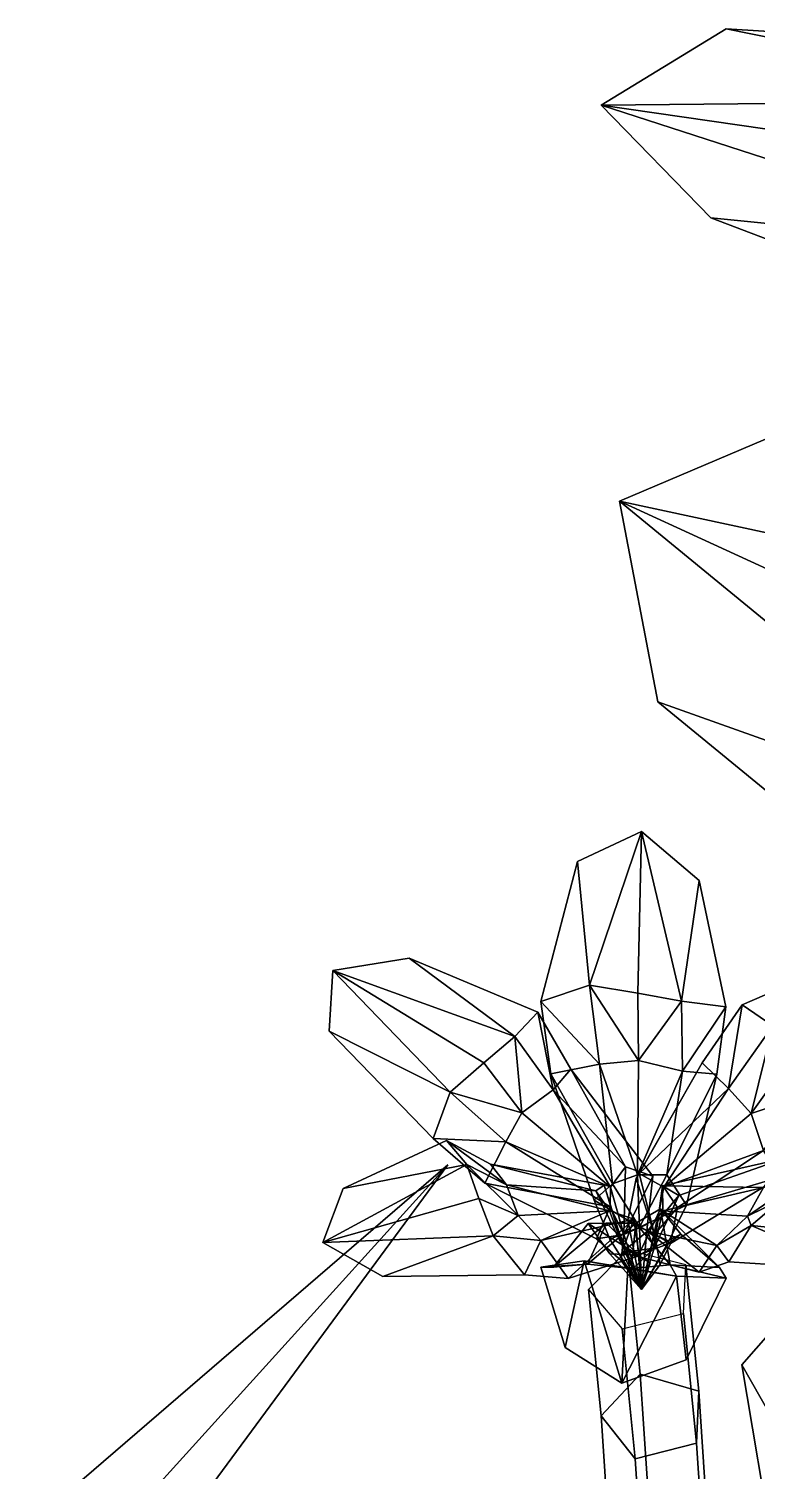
# Model space of a CAD drawing. Header units: metres. Extents: x -488 to 282, y -579 to 399.
# Drawn here: x 82.9 to 120.5, y 232.6 to 307.2 of the extents above; entities that cross this region are included whole.
import ezdxf

# ---------------------------------------------------------------- set-up
doc = ezdxf.new("R2010")
doc.units = ezdxf.units.M

msp = doc.modelspace()

# ---------------------------------------------------------------- linework, layer by layer
at = {"layer": 'coreopsi_1Pdcel', "color": 3}
for points in [[(114.4607, 237.6116, 410.4011), (113.812, 244.0363, 418.336), (111.7867, 242.0015, 419.8148), (112.4448, 235.4672, 411.7303)], [(117.4859, 236.7358, 411.1154), (116.8278, 243.27, 419.1999), (113.812, 244.0363, 418.336), (114.4607, 237.6116, 410.4011)], [(117.3678, 234.042, 412.8926), (116.6946, 240.7545, 421.2206), (116.8278, 243.27, 419.1999), (117.4859, 236.7358, 411.1154)], [(112.4448, 235.4672, 411.7303), (111.7867, 242.0015, 419.8148), (113.532, 239.9587, 421.6064), (114.2052, 233.2462, 413.2784)], [(114.2052, 233.2462, 413.2784), (113.532, 239.9587, 421.6064), (116.6946, 240.7545, 421.2206), (117.3678, 234.042, 412.8926)], [(114.8439, 231.9593, 401.8826), (114.4607, 237.6116, 410.4011), (112.4448, 235.4672, 411.7303), (112.8324, 229.72, 403.0523)], [(117.8735, 230.9886, 402.4373), (117.4859, 236.7358, 411.1154), (114.4607, 237.6116, 410.4011), (114.8439, 231.9593, 401.8826)], [(117.7627, 228.1402, 403.9551), (117.3678, 234.042, 412.8926), (117.4859, 236.7358, 411.1154), (117.8735, 230.9886, 402.4373)], [(112.8324, 229.72, 403.0523), (112.4448, 235.4672, 411.7303), (114.2052, 233.2462, 413.2784), (114.6001, 227.3444, 404.3409)], [(114.6001, 227.3444, 404.3409), (114.2052, 233.2462, 413.2784), (117.3678, 234.042, 412.8926), (117.7627, 228.1402, 403.9551)]]:
    msp.add_3dface(points, dxfattribs=at)
at = {"layer": 'coreopsi_1Petal1', "color": 3}
for points in [[(137.189, 303.4783, 447.7125), (118.9, 307.1811, 450.4896), (112.443, 303.2338, 458.7482)], [(137.189, 303.4783, 447.7125), (112.443, 303.2338, 458.7482), (118.9, 307.1811, 450.4896)], [(136.4213, 306.0875, 442.0334), (118.9, 307.1811, 450.4896), (137.189, 303.4783, 447.7125)], [(136.4213, 306.0875, 442.0334), (137.189, 303.4783, 447.7125), (118.9, 307.1811, 450.4896)], [(136.5121, 299.7594, 452.7485), (137.189, 303.4783, 447.7125), (112.443, 303.2338, 458.7482)], [(136.5121, 299.7594, 452.7485), (112.443, 303.2338, 458.7482), (137.189, 303.4783, 447.7125)], [(112.443, 303.2338, 458.7482), (118.1183, 297.4109, 464.7515), (135.9106, 295.6295, 458.3246)], [(112.443, 303.2338, 458.7482), (135.9106, 295.6295, 458.3246), (118.1183, 297.4109, 464.7515)], [(112.443, 303.2338, 458.7482), (135.9106, 295.6295, 458.3246), (136.5121, 299.7594, 452.7485)], [(112.443, 303.2338, 458.7482), (136.5121, 299.7594, 452.7485), (135.9106, 295.6295, 458.3246)], [(135.9106, 295.6295, 458.3246), (118.1183, 297.4109, 464.7515), (137.8835, 289.9016, 462.3258)], [(135.9106, 295.6295, 458.3246), (137.8835, 289.9016, 462.3258), (118.1183, 297.4109, 464.7515)], [(141.1346, 276.7971, 440.9418), (123.4575, 287.0358, 444.1468), (113.3963, 282.7507, 449.7288)], [(141.1346, 276.7971, 440.9418), (113.3963, 282.7507, 449.7288), (123.4575, 287.0358, 444.1468)], [(137.7841, 271.5549, 443.9297), (141.1346, 276.7971, 440.9418), (113.3963, 282.7507, 449.7288)], [(137.7841, 271.5549, 443.9297), (113.3963, 282.7507, 449.7288), (141.1346, 276.7971, 440.9418)], [(113.3963, 282.7507, 449.7288), (115.381, 272.3775, 453.0733), (134.2177, 265.674, 447.2429)], [(113.3963, 282.7507, 449.7288), (134.2177, 265.674, 447.2429), (115.381, 272.3775, 453.0733)], [(113.3963, 282.7507, 449.7288), (134.2177, 265.674, 447.2429), (137.7841, 271.5549, 443.9297)], [(113.3963, 282.7507, 449.7288), (137.7841, 271.5549, 443.9297), (134.2177, 265.674, 447.2429)], [(134.2177, 265.674, 447.2429), (115.381, 272.3775, 453.0733), (133.0594, 257.8887, 448.415)], [(134.2177, 265.674, 447.2429), (133.0594, 257.8887, 448.415), (115.381, 272.3775, 453.0733)], [(114.5354, 265.6846, 421.071), (111.2142, 264.1188, 421.7737), (111.8344, 257.731, 424.6382)], [(114.5354, 265.6846, 421.071), (111.8344, 257.731, 424.6382), (111.2142, 264.1188, 421.7737)], [(114.5354, 265.6846, 421.071), (111.8344, 257.731, 424.6382), (114.3442, 257.3196, 425.049)], [(114.5354, 265.6846, 421.071), (114.3442, 257.3196, 425.049), (111.8344, 257.731, 424.6382)], [(114.3442, 257.3196, 425.049), (116.6016, 256.9088, 425.4487), (114.5354, 265.6846, 421.071)], [(114.3442, 257.3196, 425.049), (114.5354, 265.6846, 421.071), (116.6016, 256.9088, 425.4487)], [(116.6016, 256.9088, 425.4487), (117.5043, 263.1435, 422.4477), (114.5354, 265.6846, 421.071)], [(116.6016, 256.9088, 425.4487), (114.5354, 265.6846, 421.071), (117.5043, 263.1435, 422.4477)], [(111.8344, 257.731, 424.6382), (111.2142, 264.1188, 421.7737), (109.3225, 256.8792, 424.2184)], [(111.8344, 257.731, 424.6382), (109.3225, 256.8792, 424.2184), (111.2142, 264.1188, 421.7737)], [(118.8902, 256.604, 425.1425), (117.5043, 263.1435, 422.4477), (116.6016, 256.9088, 425.4487)], [(118.8902, 256.604, 425.1425), (116.6016, 256.9088, 425.4487), (117.5043, 263.1435, 422.4477)], [(121.3203, 255.6335, 426.6727), (126.8997, 259.8146, 425.7883), (119.735, 256.7099, 424.7914)], [(121.3203, 255.6335, 426.6727), (119.735, 256.7099, 424.7914), (126.8997, 259.8146, 425.7883)], [(107.98, 255.078, 426.5083), (102.5193, 259.1285, 424.9377), (98.5671, 258.4821, 426.0002)], [(107.98, 255.078, 426.5083), (98.5671, 258.4821, 426.0002), (102.5193, 259.1285, 424.9377)], [(109.1622, 256.3322, 424.9418), (102.5193, 259.1285, 424.9377), (107.98, 255.078, 426.5083)], [(109.1622, 256.3322, 424.9418), (107.98, 255.078, 426.5083), (102.5193, 259.1285, 424.9377)], [(98.5671, 258.4821, 426.0002), (98.385, 255.3595, 428.0476), (104.6328, 252.196, 428.641)], [(98.5671, 258.4821, 426.0002), (104.6328, 252.196, 428.641), (98.385, 255.3595, 428.0476)], [(106.3717, 253.7236, 427.51), (107.98, 255.078, 426.5083), (98.5671, 258.4821, 426.0002)], [(106.3717, 253.7236, 427.51), (98.5671, 258.4821, 426.0002), (107.98, 255.078, 426.5083)], [(98.5671, 258.4821, 426.0002), (104.6328, 252.196, 428.641), (106.3717, 253.7236, 427.51)], [(98.5671, 258.4821, 426.0002), (106.3717, 253.7236, 427.51), (104.6328, 252.196, 428.641)], [(111.8344, 257.731, 424.6382), (109.3225, 256.8792, 424.2184), (112.3501, 253.6405, 424.2272)], [(111.8344, 257.731, 424.6382), (112.3501, 253.6405, 424.2272), (109.3225, 256.8792, 424.2184)], [(111.8344, 257.731, 424.6382), (112.3501, 253.6405, 424.2272), (114.376, 253.8397, 424.1659)], [(111.8344, 257.731, 424.6382), (114.376, 253.8397, 424.1659), (112.3501, 253.6405, 424.2272)], [(114.3442, 257.3196, 425.049), (111.8344, 257.731, 424.6382), (114.376, 253.8397, 424.1659)], [(114.3442, 257.3196, 425.049), (114.376, 253.8397, 424.1659), (111.8344, 257.731, 424.6382)], [(114.376, 253.8397, 424.1659), (116.6016, 256.9088, 425.4487), (114.3442, 257.3196, 425.049)], [(114.376, 253.8397, 424.1659), (114.3442, 257.3196, 425.049), (116.6016, 256.9088, 425.4487)], [(112.3501, 253.6405, 424.2272), (109.3225, 256.8792, 424.2184), (109.8365, 253.1421, 423.8604)], [(112.3501, 253.6405, 424.2272), (109.8365, 253.1421, 423.8604), (109.3225, 256.8792, 424.2184)], [(114.376, 253.8397, 424.1659), (116.6421, 253.2787, 424.3626), (116.6016, 256.9088, 425.4487)], [(114.376, 253.8397, 424.1659), (116.6016, 256.9088, 425.4487), (116.6421, 253.2787, 424.3626)], [(116.6421, 253.2787, 424.3626), (118.8902, 256.604, 425.1425), (116.6016, 256.9088, 425.4487)], [(116.6421, 253.2787, 424.3626), (116.6016, 256.9088, 425.4487), (118.8902, 256.604, 425.1425)], [(118.4173, 253.1251, 424.2372), (118.8902, 256.604, 425.1425), (116.6421, 253.2787, 424.3626)], [(118.4173, 253.1251, 424.2372), (116.6421, 253.2787, 424.3626), (118.8902, 256.604, 425.1425)], [(119.0353, 252.3875, 425.4857), (119.735, 256.7099, 424.7914), (117.6589, 253.7182, 423.7435)], [(119.0353, 252.3875, 425.4857), (117.6589, 253.7182, 423.7435), (119.735, 256.7099, 424.7914)], [(121.3203, 255.6335, 426.6727), (119.735, 256.7099, 424.7914), (119.0353, 252.3875, 425.4857)], [(121.3203, 255.6335, 426.6727), (119.0353, 252.3875, 425.4857), (119.735, 256.7099, 424.7914)], [(109.9633, 252.3243, 424.8225), (109.1622, 256.3322, 424.9418), (107.98, 255.078, 426.5083)], [(109.9633, 252.3243, 424.8225), (107.98, 255.078, 426.5083), (109.1622, 256.3322, 424.9418)], [(110.881, 253.3846, 423.7159), (109.1622, 256.3322, 424.9418), (109.9633, 252.3243, 424.8225)], [(110.881, 253.3846, 423.7159), (109.9633, 252.3243, 424.8225), (109.1622, 256.3322, 424.9418)], [(104.6328, 252.196, 428.641), (98.385, 255.3595, 428.0476), (103.768, 249.8005, 429.4925)], [(104.6328, 252.196, 428.641), (103.768, 249.8005, 429.4925), (98.385, 255.3595, 428.0476)], [(108.3519, 251.1225, 426.0255), (107.98, 255.078, 426.5083), (106.3717, 253.7236, 427.51)], [(108.3519, 251.1225, 426.0255), (106.3717, 253.7236, 427.51), (107.98, 255.078, 426.5083)], [(108.3519, 251.1225, 426.0255), (109.9633, 252.3243, 424.8225), (107.98, 255.078, 426.5083)], [(108.3519, 251.1225, 426.0255), (107.98, 255.078, 426.5083), (109.9633, 252.3243, 424.8225)], [(121.3203, 255.6335, 426.6727), (119.0353, 252.3875, 425.4857), (120.2032, 251.099, 426.5459)], [(121.3203, 255.6335, 426.6727), (120.2032, 251.099, 426.5459), (119.0353, 252.3875, 425.4857)], [(122.0559, 253.6926, 428.1987), (121.3203, 255.6335, 426.6727), (120.2032, 251.099, 426.5459)], [(122.0559, 253.6926, 428.1987), (120.2032, 251.099, 426.5459), (121.3203, 255.6335, 426.6727)], [(106.3717, 253.7236, 427.51), (104.6328, 252.196, 428.641), (108.3519, 251.1225, 426.0255)], [(106.3717, 253.7236, 427.51), (108.3519, 251.1225, 426.0255), (104.6328, 252.196, 428.641)], [(112.3501, 253.6405, 424.2272), (109.8365, 253.1421, 423.8604), (113.0326, 247.4649, 425.6799)], [(112.3501, 253.6405, 424.2272), (113.0326, 247.4649, 425.6799), (109.8365, 253.1421, 423.8604)], [(114.376, 253.8397, 424.1659), (112.3501, 253.6405, 424.2272), (114.3241, 247.9217, 425.0824)], [(114.376, 253.8397, 424.1659), (114.3241, 247.9217, 425.0824), (112.3501, 253.6405, 424.2272)], [(114.3241, 247.9217, 425.0824), (112.3501, 253.6405, 424.2272), (113.0326, 247.4649, 425.6799)], [(114.3241, 247.9217, 425.0824), (113.0326, 247.4649, 425.6799), (112.3501, 253.6405, 424.2272)], [(114.403, 248.0023, 425.3197), (117.6589, 253.7182, 423.7435), (114.2508, 247.7306, 423.2912)], [(114.403, 248.0023, 425.3197), (114.2508, 247.7306, 423.2912), (117.6589, 253.7182, 423.7435)], [(114.3241, 247.9217, 425.0824), (116.6421, 253.2787, 424.3626), (114.376, 253.8397, 424.1659)], [(114.3241, 247.9217, 425.0824), (114.376, 253.8397, 424.1659), (116.6421, 253.2787, 424.3626)], [(119.0353, 252.3875, 425.4857), (117.6589, 253.7182, 423.7435), (114.403, 248.0023, 425.3197)], [(119.0353, 252.3875, 425.4857), (114.403, 248.0023, 425.3197), (117.6589, 253.7182, 423.7435)], [(120.2032, 251.099, 426.5459), (122.6734, 251.9255, 429.5845), (122.0559, 253.6926, 428.1987)], [(120.2032, 251.099, 426.5459), (122.0559, 253.6926, 428.1987), (122.6734, 251.9255, 429.5845)], [(113.0326, 247.4649, 425.6799), (109.8365, 253.1421, 423.8604), (112.0904, 246.6191, 424.0647)], [(113.0326, 247.4649, 425.6799), (112.0904, 246.6191, 424.0647), (109.8365, 253.1421, 423.8604)], [(113.7102, 248.3308, 424.738), (110.881, 253.3846, 423.7159), (109.9633, 252.3243, 424.8225)], [(113.7102, 248.3308, 424.738), (109.9633, 252.3243, 424.8225), (110.881, 253.3846, 423.7159)], [(115.1132, 247.8509, 423.5386), (110.881, 253.3846, 423.7159), (113.7102, 248.3308, 424.738)], [(115.1132, 247.8509, 423.5386), (113.7102, 248.3308, 424.738), (110.881, 253.3846, 423.7159)], [(115.8383, 247.9187, 425.1489), (116.6421, 253.2787, 424.3626), (114.3241, 247.9217, 425.0824)], [(115.8383, 247.9187, 425.1489), (114.3241, 247.9217, 425.0824), (116.6421, 253.2787, 424.3626)], [(115.8383, 247.9187, 425.1489), (118.4173, 253.1251, 424.2372), (116.6421, 253.2787, 424.3626)], [(115.8383, 247.9187, 425.1489), (116.6421, 253.2787, 424.3626), (118.4173, 253.1251, 424.2372)], [(116.863, 246.3534, 424.7782), (118.4173, 253.1251, 424.2372), (115.8383, 247.9187, 425.1489)], [(116.863, 246.3534, 424.7782), (115.8383, 247.9187, 425.1489), (118.4173, 253.1251, 424.2372)], [(104.6328, 252.196, 428.641), (103.768, 249.8005, 429.4925), (107.5228, 249.6338, 427.1411)], [(104.6328, 252.196, 428.641), (107.5228, 249.6338, 427.1411), (103.768, 249.8005, 429.4925)], [(104.6328, 252.196, 428.641), (107.5228, 249.6338, 427.1411), (108.3519, 251.1225, 426.0255)], [(104.6328, 252.196, 428.641), (108.3519, 251.1225, 426.0255), (107.5228, 249.6338, 427.1411)], [(112.9262, 247.2912, 425.5139), (109.9633, 252.3243, 424.8225), (108.3519, 251.1225, 426.0255)], [(112.9262, 247.2912, 425.5139), (108.3519, 251.1225, 426.0255), (109.9633, 252.3243, 424.8225)], [(113.7102, 248.3308, 424.738), (109.9633, 252.3243, 424.8225), (112.9262, 247.2912, 425.5139)], [(113.7102, 248.3308, 424.738), (112.9262, 247.2912, 425.5139), (109.9633, 252.3243, 424.8225)], [(115.6762, 247.2858, 425.6347), (119.0353, 252.3875, 425.4857), (114.403, 248.0023, 425.3197)], [(115.6762, 247.2858, 425.6347), (114.403, 248.0023, 425.3197), (119.0353, 252.3875, 425.4857)], [(120.2032, 251.099, 426.5459), (119.0353, 252.3875, 425.4857), (115.6762, 247.2858, 425.6347)], [(120.2032, 251.099, 426.5459), (115.6762, 247.2858, 425.6347), (119.0353, 252.3875, 425.4857)], [(120.2032, 251.099, 426.5459), (120.8346, 249.1793, 427.7309), (122.6734, 251.9255, 429.5845)], [(120.2032, 251.099, 426.5459), (122.6734, 251.9255, 429.5845), (120.8346, 249.1793, 427.7309)], [(108.3519, 251.1225, 426.0255), (107.5228, 249.6338, 427.1411), (112.9262, 247.2912, 425.5139)], [(108.3519, 251.1225, 426.0255), (112.9262, 247.2912, 425.5139), (107.5228, 249.6338, 427.1411)], [(115.6762, 247.2858, 425.6347), (120.8346, 249.1793, 427.7309), (120.2032, 251.099, 426.5459)], [(115.6762, 247.2858, 425.6347), (120.2032, 251.099, 426.5459), (120.8346, 249.1793, 427.7309)], [(104.4444, 249.7038, 429.9009), (99.104, 247.2246, 434.0578), (105.5017, 248.4548, 431.5582)], [(104.4444, 249.7038, 429.9009), (105.5017, 248.4548, 431.5582), (99.104, 247.2246, 434.0578)], [(107.5228, 249.6338, 427.1411), (103.768, 249.8005, 429.4925), (106.4387, 247.4935, 428.1128)], [(107.5228, 249.6338, 427.1411), (106.4387, 247.4935, 428.1128), (103.768, 249.8005, 429.4925)], [(106.7228, 248.4708, 427.3641), (104.4444, 249.7038, 429.9009), (107.5467, 247.4119, 428.5434)], [(106.7228, 248.4708, 427.3641), (107.5467, 247.4119, 428.5434), (104.4444, 249.7038, 429.9009)], [(107.5467, 247.4119, 428.5434), (104.4444, 249.7038, 429.9009), (105.5017, 248.4548, 431.5582)], [(107.5467, 247.4119, 428.5434), (105.5017, 248.4548, 431.5582), (104.4444, 249.7038, 429.9009)], [(107.5228, 249.6338, 427.1411), (106.4387, 247.4935, 428.1128), (112.9184, 246.27, 426.605)], [(107.5228, 249.6338, 427.1411), (112.9184, 246.27, 426.605), (106.4387, 247.4935, 428.1128)], [(112.9262, 247.2912, 425.5139), (107.5228, 249.6338, 427.1411), (112.9184, 246.27, 426.605)], [(112.9262, 247.2912, 425.5139), (112.9184, 246.27, 426.605), (107.5228, 249.6338, 427.1411)], [(116.385, 246.2432, 426.4761), (120.8346, 249.1793, 427.7309), (115.6762, 247.2858, 425.6347)], [(116.385, 246.2432, 426.4761), (115.6762, 247.2858, 425.6347), (120.8346, 249.1793, 427.7309)], [(116.385, 246.2432, 426.4761), (121.6755, 247.8103, 428.5117), (120.8346, 249.1793, 427.7309)], [(116.385, 246.2432, 426.4761), (120.8346, 249.1793, 427.7309), (121.6755, 247.8103, 428.5117)], [(105.5017, 248.4548, 431.5582), (99.104, 247.2246, 434.0578), (98.05965, 244.42, 436.9232)], [(105.5017, 248.4548, 431.5582), (98.05965, 244.42, 436.9232), (99.104, 247.2246, 434.0578)], [(106.1183, 246.7029, 432.9635), (105.5017, 248.4548, 431.5582), (98.05965, 244.42, 436.9232)], [(106.1183, 246.7029, 432.9635), (98.05965, 244.42, 436.9232), (105.5017, 248.4548, 431.5582)], [(108.1604, 245.8174, 430.1463), (107.5467, 247.4119, 428.5434), (105.5017, 248.4548, 431.5582)], [(108.1604, 245.8174, 430.1463), (105.5017, 248.4548, 431.5582), (107.5467, 247.4119, 428.5434)], [(108.1604, 245.8174, 430.1463), (105.5017, 248.4548, 431.5582), (106.1183, 246.7029, 432.9635)], [(108.1604, 245.8174, 430.1463), (106.1183, 246.7029, 432.9635), (105.5017, 248.4548, 431.5582)], [(112.6084, 247.3868, 423.7936), (106.7228, 248.4708, 427.3641), (112.173, 247.1028, 425.6286)], [(112.6084, 247.3868, 423.7936), (112.173, 247.1028, 425.6286), (106.7228, 248.4708, 427.3641)], [(112.173, 247.1028, 425.6286), (106.7228, 248.4708, 427.3641), (107.5467, 247.4119, 428.5434)], [(112.173, 247.1028, 425.6286), (107.5467, 247.4119, 428.5434), (106.7228, 248.4708, 427.3641)], [(115.624, 247.3633, 425.8688), (121.9596, 248.7877, 427.7631), (116.4586, 246.8593, 424.0628)], [(115.624, 247.3633, 425.8688), (116.4586, 246.8593, 424.0628), (121.9596, 248.7877, 427.7631)], [(120.8413, 247.275, 429.5413), (121.9596, 248.7877, 427.7631), (115.624, 247.3633, 425.8688)], [(120.8413, 247.275, 429.5413), (115.624, 247.3633, 425.8688), (121.9596, 248.7877, 427.7631)], [(113.6187, 244.8473, 422.9391), (113.7102, 248.3308, 424.738), (112.9262, 247.2912, 425.5139)], [(113.6187, 244.8473, 422.9391), (112.9262, 247.2912, 425.5139), (113.7102, 248.3308, 424.738)], [(114.3241, 247.9217, 425.0824), (113.0326, 247.4649, 425.6799), (114.4237, 245.2104, 422.6906)], [(114.3241, 247.9217, 425.0824), (114.4237, 245.2104, 422.6906), (113.0326, 247.4649, 425.6799)], [(113.6187, 244.8473, 422.9391), (115.1132, 247.8509, 423.5386), (113.7102, 248.3308, 424.738)], [(113.6187, 244.8473, 422.9391), (113.7102, 248.3308, 424.738), (115.1132, 247.8509, 423.5386)], [(114.8413, 245.3767, 421.9227), (115.1132, 247.8509, 423.5386), (113.6187, 244.8473, 422.9391)], [(114.8413, 245.3767, 421.9227), (113.6187, 244.8473, 422.9391), (115.1132, 247.8509, 423.5386)], [(115.2024, 244.8442, 423.0086), (114.2508, 247.7306, 423.2912), (113.8251, 245.5818, 422.3525)], [(115.2024, 244.8442, 423.0086), (113.8251, 245.5818, 422.3525), (114.2508, 247.7306, 423.2912)], [(114.403, 248.0023, 425.3197), (114.2508, 247.7306, 423.2912), (115.2024, 244.8442, 423.0086)], [(114.403, 248.0023, 425.3197), (115.2024, 244.8442, 423.0086), (114.2508, 247.7306, 423.2912)], [(114.4237, 245.2104, 422.6906), (115.8383, 247.9187, 425.1489), (114.3241, 247.9217, 425.0824)], [(114.4237, 245.2104, 422.6906), (114.3241, 247.9217, 425.0824), (115.8383, 247.9187, 425.1489)], [(115.6762, 247.2858, 425.6347), (114.403, 248.0023, 425.3197), (115.2024, 244.8442, 423.0086)], [(115.6762, 247.2858, 425.6347), (115.2024, 244.8442, 423.0086), (114.403, 248.0023, 425.3197)], [(114.4237, 245.2104, 422.6906), (116.863, 246.3534, 424.7782), (115.8383, 247.9187, 425.1489)], [(114.4237, 245.2104, 422.6906), (115.8383, 247.9187, 425.1489), (116.863, 246.3534, 424.7782)], [(116.0357, 244.3785, 426.2802), (121.6755, 247.8103, 428.5117), (116.385, 246.2432, 426.4761)], [(116.0357, 244.3785, 426.2802), (116.385, 246.2432, 426.4761), (121.6755, 247.8103, 428.5117)], [(123.5407, 248.2147, 432.5408), (120.8413, 247.275, 429.5413), (120.0118, 245.794, 430.6667)], [(123.5407, 248.2147, 432.5408), (120.0118, 245.794, 430.6667), (120.8413, 247.275, 429.5413)], [(121.8025, 246.6718, 433.6522), (123.5407, 248.2147, 432.5408), (120.0118, 245.794, 430.6667)], [(121.8025, 246.6718, 433.6522), (120.0118, 245.794, 430.6667), (123.5407, 248.2147, 432.5408)], [(112.9184, 246.27, 426.605), (106.4387, 247.4935, 428.1128), (112.2015, 244.6112, 425.6322)], [(112.9184, 246.27, 426.605), (112.2015, 244.6112, 425.6322), (106.4387, 247.4935, 428.1128)], [(112.173, 247.1028, 425.6286), (107.5467, 247.4119, 428.5434), (112.8818, 246.0603, 426.4701)], [(112.173, 247.1028, 425.6286), (112.8818, 246.0603, 426.4701), (107.5467, 247.4119, 428.5434)], [(112.8818, 246.0603, 426.4701), (107.5467, 247.4119, 428.5434), (108.1604, 245.8174, 430.1463)], [(112.8818, 246.0603, 426.4701), (108.1604, 245.8174, 430.1463), (107.5467, 247.4119, 428.5434)], [(113.0326, 247.4649, 425.6799), (112.0904, 246.6191, 424.0647), (114.4237, 245.2104, 422.6906)], [(113.0326, 247.4649, 425.6799), (114.4237, 245.2104, 422.6906), (112.0904, 246.6191, 424.0647)], [(113.5931, 244.1384, 423.4897), (112.6084, 247.3868, 423.7936), (112.173, 247.1028, 425.6286)], [(113.5931, 244.1384, 423.4897), (112.173, 247.1028, 425.6286), (112.6084, 247.3868, 423.7936)], [(113.5931, 244.1384, 423.4897), (112.173, 247.1028, 425.6286), (112.8818, 246.0603, 426.4701)], [(113.5931, 244.1384, 423.4897), (112.8818, 246.0603, 426.4701), (112.173, 247.1028, 425.6286)], [(113.3368, 245.0541, 422.11), (112.6084, 247.3868, 423.7936), (113.5931, 244.1384, 423.4897)], [(113.3368, 245.0541, 422.11), (113.5931, 244.1384, 423.4897), (112.6084, 247.3868, 423.7936)], [(112.9262, 247.2912, 425.5139), (112.9184, 246.27, 426.605), (113.6187, 244.8473, 422.9391)], [(112.9262, 247.2912, 425.5139), (113.6187, 244.8473, 422.9391), (112.9184, 246.27, 426.605)], [(115.6318, 246.0548, 426.5909), (115.624, 247.3633, 425.8688), (115.1768, 244.1352, 423.5593)], [(115.6318, 246.0548, 426.5909), (115.1768, 244.1352, 423.5593), (115.624, 247.3633, 425.8688)], [(115.624, 247.3633, 425.8688), (116.4586, 246.8593, 424.0628), (115.1768, 244.1352, 423.5593)], [(115.624, 247.3633, 425.8688), (115.1768, 244.1352, 423.5593), (116.4586, 246.8593, 424.0628)], [(115.1768, 244.1352, 423.5593), (116.4586, 246.8593, 424.0628), (115.3135, 245.4595, 422.5108)], [(115.1768, 244.1352, 423.5593), (115.3135, 245.4595, 422.5108), (116.4586, 246.8593, 424.0628)], [(115.2024, 244.8442, 423.0086), (116.385, 246.2432, 426.4761), (115.6762, 247.2858, 425.6347)], [(115.2024, 244.8442, 423.0086), (115.6762, 247.2858, 425.6347), (116.385, 246.2432, 426.4761)], [(115.6318, 246.0548, 426.5909), (120.8413, 247.275, 429.5413), (115.624, 247.3633, 425.8688)], [(115.6318, 246.0548, 426.5909), (115.624, 247.3633, 425.8688), (120.8413, 247.275, 429.5413)], [(120.0118, 245.794, 430.6667), (120.8413, 247.275, 429.5413), (115.6318, 246.0548, 426.5909)], [(120.0118, 245.794, 430.6667), (115.6318, 246.0548, 426.5909), (120.8413, 247.275, 429.5413)], [(98.05965, 244.42, 436.9232), (106.8531, 244.7773, 434.5091), (106.1183, 246.7029, 432.9635)], [(98.05965, 244.42, 436.9232), (106.1183, 246.7029, 432.9635), (106.8531, 244.7773, 434.5091)], [(106.1183, 246.7029, 432.9635), (106.8531, 244.7773, 434.5091), (108.1604, 245.8174, 430.1463)], [(106.1183, 246.7029, 432.9635), (108.1604, 245.8174, 430.1463), (106.8531, 244.7773, 434.5091)], [(114.4237, 245.2104, 422.6906), (112.0904, 246.6191, 424.0647), (112.8885, 244.6039, 423.074)], [(114.4237, 245.2104, 422.6906), (112.8885, 244.6039, 423.074), (112.0904, 246.6191, 424.0647)], [(112.9184, 246.27, 426.605), (112.2015, 244.6112, 425.6322), (113.6187, 244.8473, 422.9391)], [(112.9184, 246.27, 426.605), (113.6187, 244.8473, 422.9391), (112.2015, 244.6112, 425.6322)], [(114.2339, 245.4243, 427.0224), (115.5098, 246.1684, 426.7939), (114.3718, 243.7721, 423.8078)], [(114.2339, 245.4243, 427.0224), (114.3718, 243.7721, 423.8078), (115.5098, 246.1684, 426.7939)], [(114.2339, 245.4243, 427.0224), (116.014, 243.2683, 432.4552), (115.5098, 246.1684, 426.7939)], [(114.2339, 245.4243, 427.0224), (115.5098, 246.1684, 426.7939), (116.014, 243.2683, 432.4552)], [(115.5098, 246.1684, 426.7939), (116.5697, 244.8514, 425.6303), (114.3718, 243.7721, 423.8078)], [(115.5098, 246.1684, 426.7939), (114.3718, 243.7721, 423.8078), (116.5697, 244.8514, 425.6303)], [(115.9412, 244.5008, 422.651), (116.863, 246.3534, 424.7782), (114.4237, 245.2104, 422.6906)], [(115.9412, 244.5008, 422.651), (114.4237, 245.2104, 422.6906), (116.863, 246.3534, 424.7782)], [(115.2024, 244.8442, 423.0086), (116.0357, 244.3785, 426.2802), (116.385, 246.2432, 426.4761)], [(115.2024, 244.8442, 423.0086), (116.385, 246.2432, 426.4761), (116.0357, 244.3785, 426.2802)], [(115.5098, 246.1684, 426.7939), (118.5617, 243.139, 432.0155), (116.5697, 244.8514, 425.6303)], [(115.5098, 246.1684, 426.7939), (116.5697, 244.8514, 425.6303), (118.5617, 243.139, 432.0155)], [(116.014, 243.2683, 432.4552), (118.5617, 243.139, 432.0155), (115.5098, 246.1684, 426.7939)], [(116.014, 243.2683, 432.4552), (115.5098, 246.1684, 426.7939), (118.5617, 243.139, 432.0155)], [(120.0118, 245.794, 430.6667), (120.1951, 245.3022, 434.6344), (121.8025, 246.6718, 433.6522)], [(120.0118, 245.794, 430.6667), (121.8025, 246.6718, 433.6522), (120.1951, 245.3022, 434.6344)], [(121.8025, 246.6718, 433.6522), (120.1951, 245.3022, 434.6344), (129.474, 244.3578, 438.3027)], [(121.8025, 246.6718, 433.6522), (129.474, 244.3578, 438.3027), (120.1951, 245.3022, 434.6344)], [(106.8531, 244.7773, 434.5091), (109.3288, 244.5214, 431.1967), (108.1604, 245.8174, 430.1463)], [(106.8531, 244.7773, 434.5091), (108.1604, 245.8174, 430.1463), (109.3288, 244.5214, 431.1967)], [(108.1604, 245.8174, 430.1463), (109.3288, 244.5214, 431.1967), (112.8818, 246.0603, 426.4701)], [(108.1604, 245.8174, 430.1463), (112.8818, 246.0603, 426.4701), (109.3288, 244.5214, 431.1967)], [(112.8818, 246.0603, 426.4701), (109.3288, 244.5214, 431.1967), (114.1393, 245.631, 427.1541)], [(112.8818, 246.0603, 426.4701), (114.1393, 245.631, 427.1541), (109.3288, 244.5214, 431.1967)], [(109.3288, 244.5214, 431.1967), (110.7393, 242.563, 432.1324), (114.1393, 245.631, 427.1541)], [(109.3288, 244.5214, 431.1967), (114.1393, 245.631, 427.1541), (110.7393, 242.563, 432.1324)], [(111.7811, 245.4119, 425.2956), (109.9809, 243.156, 431.6387), (112.7197, 245.4273, 426.9559)], [(111.7811, 245.4119, 425.2956), (112.7197, 245.4273, 426.9559), (109.9809, 243.156, 431.6387)], [(112.7197, 245.4273, 426.9559), (109.9809, 243.156, 431.6387), (111.7393, 243.3125, 431.9117)], [(112.7197, 245.4273, 426.9559), (111.7393, 243.3125, 431.9117), (109.9809, 243.156, 431.6387)], [(114.1393, 245.631, 427.1541), (110.7393, 242.563, 432.1324), (114.4093, 243.7399, 426.4039)], [(114.1393, 245.631, 427.1541), (114.4093, 243.7399, 426.4039), (110.7393, 242.563, 432.1324)], [(112.7197, 245.4273, 426.9559), (111.7393, 243.3125, 431.9117), (114.2339, 245.4243, 427.0224)], [(112.7197, 245.4273, 426.9559), (114.2339, 245.4243, 427.0224), (111.7393, 243.3125, 431.9117)], [(114.2339, 245.4243, 427.0224), (111.7393, 243.3125, 431.9117), (113.9876, 243.0768, 432.5263)], [(114.2339, 245.4243, 427.0224), (113.9876, 243.0768, 432.5263), (111.7393, 243.3125, 431.9117)], [(114.3718, 243.7721, 423.8078), (111.7811, 245.4119, 425.2956), (112.7197, 245.4273, 426.9559)], [(114.3718, 243.7721, 423.8078), (112.7197, 245.4273, 426.9559), (111.7811, 245.4119, 425.2956)], [(112.8889, 243.8464, 423.031), (111.7811, 245.4119, 425.2956), (114.3718, 243.7721, 423.8078)], [(112.8889, 243.8464, 423.031), (114.3718, 243.7721, 423.8078), (111.7811, 245.4119, 425.2956)], [(114.3718, 243.7721, 423.8078), (112.7197, 245.4273, 426.9559), (114.2339, 245.4243, 427.0224)], [(114.3718, 243.7721, 423.8078), (114.2339, 245.4243, 427.0224), (112.7197, 245.4273, 426.9559)], [(112.8818, 246.0603, 426.4701), (114.1393, 245.631, 427.1541), (113.5931, 244.1384, 423.4897)], [(112.8818, 246.0603, 426.4701), (113.5931, 244.1384, 423.4897), (114.1393, 245.631, 427.1541)], [(114.1393, 245.631, 427.1541), (114.4093, 243.7399, 426.4039), (113.5931, 244.1384, 423.4897)], [(114.1393, 245.631, 427.1541), (113.5931, 244.1384, 423.4897), (114.4093, 243.7399, 426.4039)], [(114.5336, 241.9956, 420.0427), (114.8413, 245.3767, 421.9227), (113.6187, 244.8473, 422.9391)], [(114.5336, 241.9956, 420.0427), (113.6187, 244.8473, 422.9391), (114.8413, 245.3767, 421.9227)], [(115.2024, 244.8442, 423.0086), (113.8251, 245.5818, 422.3525), (114.5336, 241.9956, 420.0427)], [(115.2024, 244.8442, 423.0086), (114.5336, 241.9956, 420.0427), (113.8251, 245.5818, 422.3525)], [(113.9876, 243.0768, 432.5263), (116.014, 243.2683, 432.4552), (114.2339, 245.4243, 427.0224)], [(113.9876, 243.0768, 432.5263), (114.2339, 245.4243, 427.0224), (116.014, 243.2683, 432.4552)], [(115.1768, 244.1352, 423.5593), (115.3135, 245.4595, 422.5108), (114.5336, 241.9956, 420.0427)], [(115.1768, 244.1352, 423.5593), (114.5336, 241.9956, 420.0427), (115.3135, 245.4595, 422.5108)], [(115.1768, 244.1352, 423.5593), (114.8478, 245.0152, 427.3668), (115.6318, 246.0548, 426.5909)], [(115.1768, 244.1352, 423.5593), (115.6318, 246.0548, 426.5909), (114.8478, 245.0152, 427.3668)], [(114.8478, 245.0152, 427.3668), (118.4181, 244.2669, 431.4518), (115.6318, 246.0548, 426.5909)], [(114.8478, 245.0152, 427.3668), (115.6318, 246.0548, 426.5909), (118.4181, 244.2669, 431.4518)], [(115.6318, 246.0548, 426.5909), (118.4181, 244.2669, 431.4518), (120.0118, 245.794, 430.6667)], [(115.6318, 246.0548, 426.5909), (120.0118, 245.794, 430.6667), (118.4181, 244.2669, 431.4518)], [(120.0118, 245.794, 430.6667), (118.4181, 244.2669, 431.4518), (120.1951, 245.3022, 434.6344)], [(120.0118, 245.794, 430.6667), (120.1951, 245.3022, 434.6344), (118.4181, 244.2669, 431.4518)], [(98.05965, 244.42, 436.9232), (101.1613, 242.6619, 438.0478), (106.8531, 244.7773, 434.5091)], [(98.05965, 244.42, 436.9232), (106.8531, 244.7773, 434.5091), (101.1613, 242.6619, 438.0478)], [(106.8531, 244.7773, 434.5091), (101.1613, 242.6619, 438.0478), (108.4899, 242.7554, 435.1758)], [(106.8531, 244.7773, 434.5091), (108.4899, 242.7554, 435.1758), (101.1613, 242.6619, 438.0478)], [(106.8531, 244.7773, 434.5091), (108.4899, 242.7554, 435.1758), (109.3288, 244.5214, 431.1967)], [(106.8531, 244.7773, 434.5091), (109.3288, 244.5214, 431.1967), (108.4899, 242.7554, 435.1758)], [(113.6187, 244.8473, 422.9391), (112.2015, 244.6112, 425.6322), (113.4833, 243.5002, 423.9582)], [(113.6187, 244.8473, 422.9391), (113.4833, 243.5002, 423.9582), (112.2015, 244.6112, 425.6322)], [(114.4237, 245.2104, 422.6906), (112.8885, 244.6039, 423.074), (114.5336, 241.9956, 420.0427)], [(114.4237, 245.2104, 422.6906), (114.5336, 241.9956, 420.0427), (112.8885, 244.6039, 423.074)], [(114.5336, 241.9956, 420.0427), (113.3368, 245.0541, 422.11), (113.5931, 244.1384, 423.4897)], [(114.5336, 241.9956, 420.0427), (113.5931, 244.1384, 423.4897), (113.3368, 245.0541, 422.11)], [(113.6187, 244.8473, 422.9391), (113.4833, 243.5002, 423.9582), (114.5336, 241.9956, 420.0427)], [(113.6187, 244.8473, 422.9391), (114.5336, 241.9956, 420.0427), (113.4833, 243.5002, 423.9582)], [(115.1768, 244.1352, 423.5593), (113.5308, 243.9145, 426.5352), (114.8478, 245.0152, 427.3668)], [(115.1768, 244.1352, 423.5593), (114.8478, 245.0152, 427.3668), (113.5308, 243.9145, 426.5352)], [(113.5308, 243.9145, 426.5352), (117.5172, 242.8966, 432.1599), (114.8478, 245.0152, 427.3668)], [(113.5308, 243.9145, 426.5352), (114.8478, 245.0152, 427.3668), (117.5172, 242.8966, 432.1599)], [(114.3718, 243.7721, 423.8078), (116.5697, 244.8514, 425.6303), (115.9083, 244.3558, 423.395)], [(114.3718, 243.7721, 423.8078), (115.9083, 244.3558, 423.395), (116.5697, 244.8514, 425.6303)], [(114.5336, 241.9956, 420.0427), (115.9412, 244.5008, 422.651), (114.4237, 245.2104, 422.6906)], [(114.5336, 241.9956, 420.0427), (114.4237, 245.2104, 422.6906), (115.9412, 244.5008, 422.651)], [(114.5336, 241.9956, 420.0427), (115.4933, 243.2931, 423.572), (115.2024, 244.8442, 423.0086)], [(114.5336, 241.9956, 420.0427), (115.2024, 244.8442, 423.0086), (115.4933, 243.2931, 423.572)], [(114.8478, 245.0152, 427.3668), (117.5172, 242.8966, 432.1599), (118.4181, 244.2669, 431.4518)], [(114.8478, 245.0152, 427.3668), (118.4181, 244.2669, 431.4518), (117.5172, 242.8966, 432.1599)], [(115.4933, 243.2931, 423.572), (116.0357, 244.3785, 426.2802), (115.2024, 244.8442, 423.0086)], [(115.4933, 243.2931, 423.572), (115.2024, 244.8442, 423.0086), (116.0357, 244.3785, 426.2802)], [(118.4181, 244.2669, 431.4518), (119.0466, 243.4279, 435.4041), (120.1951, 245.3022, 434.6344)], [(118.4181, 244.2669, 431.4518), (120.1951, 245.3022, 434.6344), (119.0466, 243.4279, 435.4041)], [(119.0466, 243.4279, 435.4041), (125.5602, 243.0075, 438.4609), (120.1951, 245.3022, 434.6344)], [(119.0466, 243.4279, 435.4041), (120.1951, 245.3022, 434.6344), (125.5602, 243.0075, 438.4609)], [(120.1951, 245.3022, 434.6344), (125.5602, 243.0075, 438.4609), (129.474, 244.3578, 438.3027)], [(120.1951, 245.3022, 434.6344), (129.474, 244.3578, 438.3027), (125.5602, 243.0075, 438.4609)], [(109.3288, 244.5214, 431.1967), (108.4899, 242.7554, 435.1758), (110.7393, 242.563, 432.1324)], [(109.3288, 244.5214, 431.1967), (110.7393, 242.563, 432.1324), (108.4899, 242.7554, 435.1758)], [(113.9888, 242.9705, 423.7593), (113.5308, 243.9145, 426.5352), (115.1768, 244.1352, 423.5593)], [(113.9888, 242.9705, 423.7593), (115.1768, 244.1352, 423.5593), (113.5308, 243.9145, 426.5352)], [(113.5931, 244.1384, 423.4897), (114.9717, 243.3779, 424.1165), (114.5336, 241.9956, 420.0427)], [(113.5931, 244.1384, 423.4897), (114.5336, 241.9956, 420.0427), (114.9717, 243.3779, 424.1165)], [(113.5931, 244.1384, 423.4897), (114.4093, 243.7399, 426.4039), (114.9717, 243.3779, 424.1165)], [(113.5931, 244.1384, 423.4897), (114.9717, 243.3779, 424.1165), (114.4093, 243.7399, 426.4039)], [(114.5336, 241.9956, 420.0427), (113.9888, 242.9705, 423.7593), (115.1768, 244.1352, 423.5593)], [(114.5336, 241.9956, 420.0427), (115.1768, 244.1352, 423.5593), (113.9888, 242.9705, 423.7593)], [(114.3718, 243.7721, 423.8078), (115.9083, 244.3558, 423.395), (114.5336, 241.9956, 420.0427)], [(114.3718, 243.7721, 423.8078), (114.5336, 241.9956, 420.0427), (115.9083, 244.3558, 423.395)], [(117.5172, 242.8966, 432.1599), (119.0466, 243.4279, 435.4041), (118.4181, 244.2669, 431.4518)], [(117.5172, 242.8966, 432.1599), (118.4181, 244.2669, 431.4518), (119.0466, 243.4279, 435.4041)], [(109.3187, 243.1561, 435.2035), (110.5752, 238.9926, 440.9509), (111.5735, 243.4715, 435.694)], [(109.3187, 243.1561, 435.2035), (111.5735, 243.4715, 435.694), (110.5752, 238.9926, 440.9509)], [(111.7393, 243.3125, 431.9117), (109.3187, 243.1561, 435.2035), (111.5735, 243.4715, 435.694)], [(111.7393, 243.3125, 431.9117), (111.5735, 243.4715, 435.694), (109.3187, 243.1561, 435.2035)], [(109.9809, 243.156, 431.6387), (109.3187, 243.1561, 435.2035), (111.7393, 243.3125, 431.9117)], [(109.9809, 243.156, 431.6387), (111.7393, 243.3125, 431.9117), (109.3187, 243.1561, 435.2035)], [(111.5735, 243.4715, 435.694), (110.5752, 238.9926, 440.9509), (113.5058, 237.1553, 443.2318)], [(111.5735, 243.4715, 435.694), (113.5058, 237.1553, 443.2318), (110.5752, 238.9926, 440.9509)], [(113.9876, 243.0768, 432.5263), (111.7393, 243.3125, 431.9117), (111.5735, 243.4715, 435.694)], [(113.9876, 243.0768, 432.5263), (111.5735, 243.4715, 435.694), (111.7393, 243.3125, 431.9117)], [(113.9876, 243.0768, 432.5263), (111.5735, 243.4715, 435.694), (113.8301, 243.0759, 436.1132)], [(113.9876, 243.0768, 432.5263), (113.8301, 243.0759, 436.1132), (111.5735, 243.4715, 435.694)], [(113.8301, 243.0759, 436.1132), (111.5735, 243.4715, 435.694), (113.5058, 237.1553, 443.2318)], [(113.8301, 243.0759, 436.1132), (113.5058, 237.1553, 443.2318), (111.5735, 243.4715, 435.694)], [(114.5336, 241.9956, 420.0427), (112.8889, 243.8464, 423.031), (114.3718, 243.7721, 423.8078)], [(114.5336, 241.9956, 420.0427), (114.3718, 243.7721, 423.8078), (112.8889, 243.8464, 423.031)], [(116.339, 242.6798, 436.5435), (116.014, 243.2683, 432.4552), (113.9876, 243.0768, 432.5263)], [(116.339, 242.6798, 436.5435), (113.9876, 243.0768, 432.5263), (116.014, 243.2683, 432.4552)], [(116.014, 243.2683, 432.4552), (118.9024, 242.5861, 435.7487), (118.5617, 243.139, 432.0155)], [(116.014, 243.2683, 432.4552), (118.5617, 243.139, 432.0155), (118.9024, 242.5861, 435.7487)], [(116.339, 242.6798, 436.5435), (118.9024, 242.5861, 435.7487), (116.014, 243.2683, 432.4552)], [(116.339, 242.6798, 436.5435), (116.014, 243.2683, 432.4552), (118.9024, 242.5861, 435.7487)], [(113.5058, 237.1553, 443.2318), (116.339, 242.6798, 436.5435), (113.8301, 243.0759, 436.1132)], [(113.5058, 237.1553, 443.2318), (113.8301, 243.0759, 436.1132), (116.339, 242.6798, 436.5435)], [(113.5058, 237.1553, 443.2318), (116.8467, 238.3578, 442.0623), (116.339, 242.6798, 436.5435)], [(113.5058, 237.1553, 443.2318), (116.339, 242.6798, 436.5435), (116.8467, 238.3578, 442.0623)], [(113.8301, 243.0759, 436.1132), (116.339, 242.6798, 436.5435), (113.9876, 243.0768, 432.5263)], [(113.8301, 243.0759, 436.1132), (113.9876, 243.0768, 432.5263), (116.339, 242.6798, 436.5435)], [(116.339, 242.6798, 436.5435), (116.8467, 238.3578, 442.0623), (118.9024, 242.5861, 435.7487)], [(116.339, 242.6798, 436.5435), (118.9024, 242.5861, 435.7487), (116.8467, 238.3578, 442.0623)], [(122.5613, 241.3347, 328.4977), (119.7124, 238.1034, 330.9355), (124.2093, 230.1863, 332.8557)], [(122.5613, 241.3347, 328.4977), (124.2093, 230.1863, 332.8557), (119.7124, 238.1034, 330.9355)], [(124.2093, 230.1863, 332.8557), (119.7124, 238.1034, 330.9355), (121.3819, 228.175, 333.6314)], [(124.2093, 230.1863, 332.8557), (121.3819, 228.175, 333.6314), (119.7124, 238.1034, 330.9355)]]:
    msp.add_3dface(points, dxfattribs=at)
at = {"layer": 'coreopsi_Leaf', "color": 3}
for points in [[(104.5121, 248.434, 44.5332), (85.04764, 226.9331, 51.3122), (82.8576, 229.781, 52.2311)], [(104.5121, 248.434, 44.5332), (82.8576, 229.781, 52.2311), (85.04764, 226.9331, 51.3122)], [(104.5121, 248.434, 44.5332), (87.1691, 224.8911, 47.7323), (85.04764, 226.9331, 51.3122)], [(104.5121, 248.434, 44.5332), (85.04764, 226.9331, 51.3122), (87.1691, 224.8911, 47.7323)]]:
    msp.add_3dface(points, dxfattribs=at)

doc.saveas('drawing.dxf')
